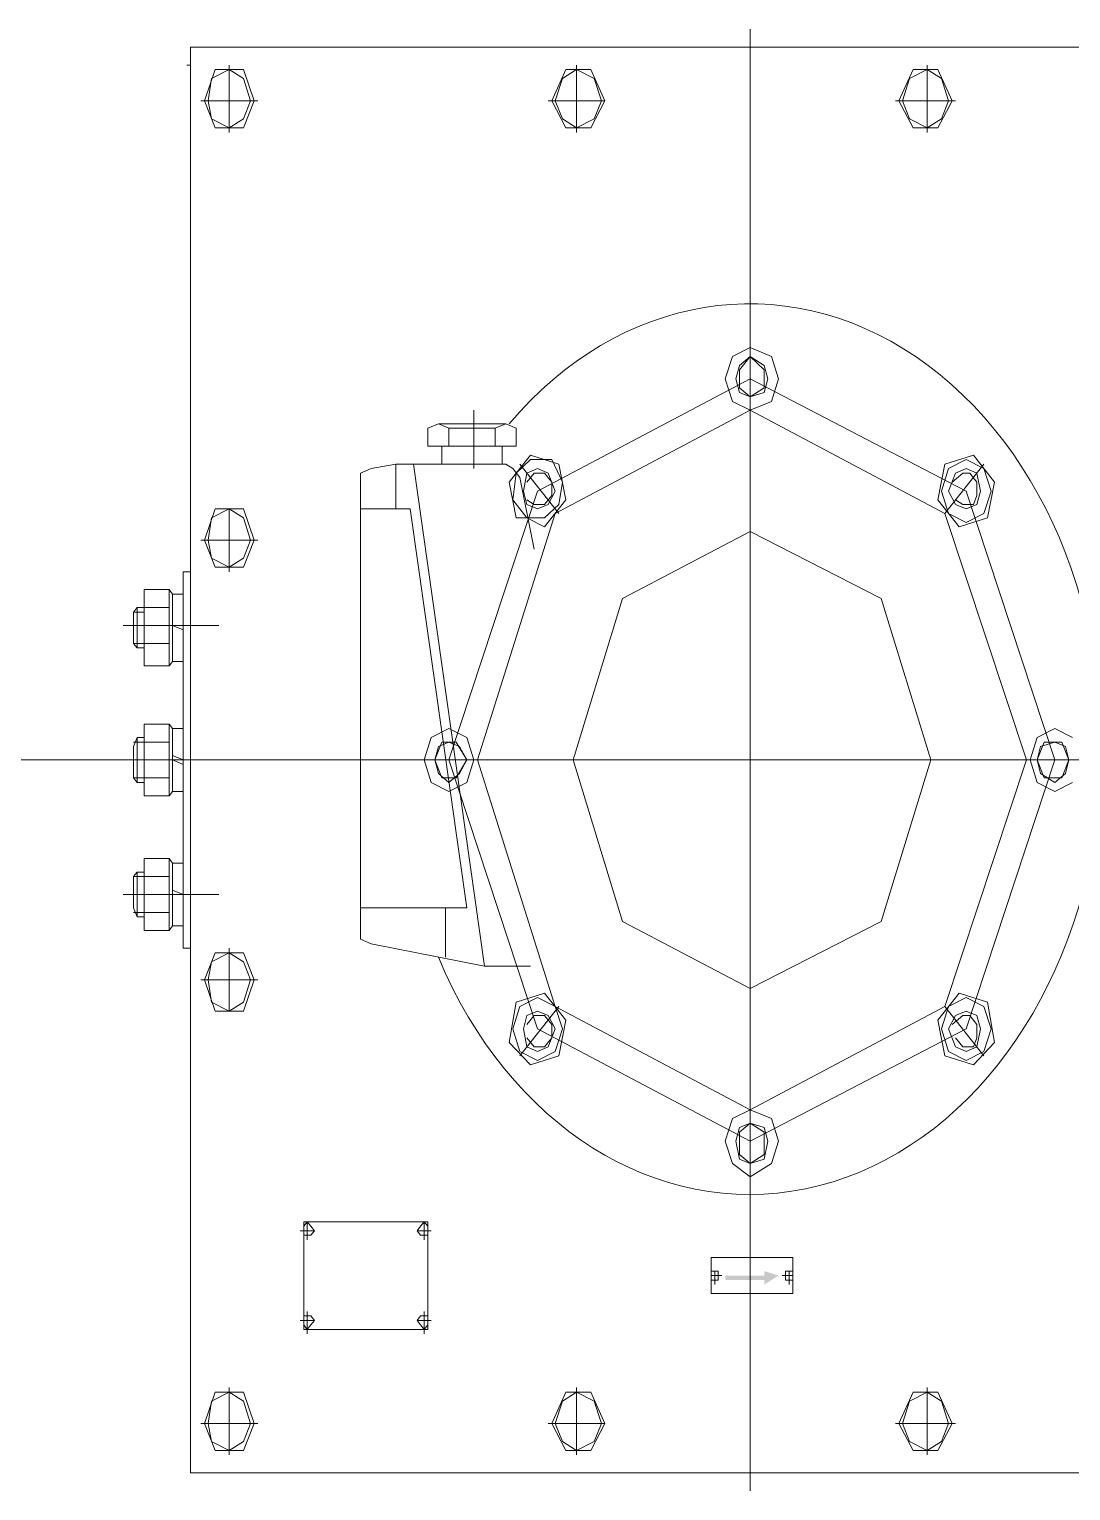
# Model space of a CAD drawing. Header units: inches. Extents: x 2435 to 7572, y 377 to 2555.
# Drawn here: x 3309 to 3554.6, y 2210.4 to 2554.8 of the extents above; entities that cross this region are included whole.
import ezdxf

# ---------------------------------------------------------------- set-up
doc = ezdxf.new("R2010")
doc.units = ezdxf.units.IN
doc.header["$MEASUREMENT"] = 0

msp = doc.modelspace()

# ---------------------------------------------------------------- hatches: boundary and pattern name
at = {"transparency": 33554559}
msp.add_hatch(color=256, dxfattribs=at).paths.add_polyline_path([(3482.31, 2262.13), (3485.65, 2261.07), (3482.31, 2258.96), (3482.31, 2260.02), (3473.12, 2260.02), (3473.12, 2261.07), (3482.31, 2261.07)])

# ---------------------------------------------------------------- linework, layer by layer
at = {"lineweight": 5}
for p, q in [((3478.97, 2554.85), (3478.97, 2210.35)), ((3346.96, 2214.58), (3346.96, 2550.62)), ((3346.96, 2550.62), (3788.1, 2550.62)), ((3346.13, 2546.39), (3346.96, 2546.39)), ((3356.15, 2530.54), (3356.15, 2546.39)), ((3438.03, 2530.54), (3438.03, 2546.39)), ((3520.75, 2530.54), (3520.75, 2546.39)), ((3350.3, 2537.94), (3352.81, 2545.34)), ((3351.14, 2537.94), (3351.98, 2543.22)), ((3351.98, 2543.22), (3356.15, 2545.34)), ((3352.81, 2545.34), (3359.5, 2545.34)), ((3356.15, 2545.34), (3359.5, 2543.22)), ((3359.5, 2545.34), (3362, 2537.94)), ((3359.5, 2543.22), (3361.17, 2537.94)), ((3432.18, 2537.94), (3435.53, 2545.34)), ((3433.02, 2537.94), (3434.69, 2543.22)), ((3434.69, 2543.22), (3438.03, 2545.34)), ((3435.53, 2545.34), (3441.37, 2545.34)), ((3438.03, 2545.34), (3442.21, 2543.22)), ((3441.37, 2545.34), (3444.72, 2537.94)), ((3442.21, 2543.22), (3443.88, 2537.94)), ((3514.06, 2537.94), (3517.4, 2545.34)), ((3514.9, 2537.94), (3516.57, 2543.22)), ((3516.57, 2543.22), (3520.75, 2545.34)), ((3517.4, 2545.34), (3523.25, 2545.34)), ((3520.75, 2545.34), (3524.09, 2543.22)), ((3523.25, 2545.34), (3526.59, 2537.94)), ((3524.09, 2543.22), (3525.76, 2537.94)), ((3349.47, 2537.94), (3362.84, 2537.94)), ((3352.81, 2531.6), (3350.3, 2537.94)), ((3351.98, 2533.71), (3351.14, 2537.94)), ((3361.17, 2537.94), (3359.5, 2533.71)), ((3362, 2537.94), (3359.5, 2531.6)), ((3431.35, 2537.94), (3444.72, 2537.94)), ((3435.53, 2531.6), (3432.18, 2537.94)), ((3434.69, 2533.71), (3433.02, 2537.94)), ((3444.72, 2537.94), (3441.37, 2531.6)), ((3443.88, 2537.94), (3442.21, 2533.71)), ((3513.23, 2537.94), (3527.43, 2537.94)), ((3517.4, 2531.6), (3514.06, 2537.94)), ((3516.57, 2533.71), (3514.9, 2537.94)), ((3526.59, 2537.94), (3523.25, 2531.6)), ((3525.76, 2537.94), (3524.09, 2533.71)), ((3356.15, 2531.6), (3351.98, 2533.71)), ((3359.5, 2533.71), (3356.15, 2531.6)), ((3438.03, 2531.6), (3434.69, 2533.71)), ((3442.21, 2533.71), (3438.03, 2531.6)), ((3520.75, 2531.6), (3516.57, 2533.71)), ((3524.09, 2533.71), (3520.75, 2531.6)), ((3359.5, 2531.6), (3352.81, 2531.6)), ((3441.37, 2531.6), (3435.53, 2531.6)), ((3523.25, 2531.6), (3517.4, 2531.6)), ((3473.12, 2472.42), (3474.79, 2477.71)), ((3474.79, 2477.71), (3478.97, 2479.82)), ((3476.46, 2474.54), (3478.97, 2477.71)), ((3476.46, 2475.59), (3478.97, 2477.71)), ((3478.97, 2479.82), (3483.98, 2477.71)), ((3478.97, 2477.71), (3482.31, 2474.54)), ((3478.97, 2477.71), (3482.31, 2475.59)), ((3483.98, 2477.71), (3485.65, 2472.42)), ((3475.63, 2472.42), (3476.46, 2475.59)), ((3476.46, 2470.31), (3476.46, 2474.54)), ((3482.31, 2475.59), (3483.15, 2472.42)), ((3482.31, 2474.54), (3482.31, 2470.31)), ((3428.84, 2446), (3478.97, 2472.42)), ((3474.79, 2467.14), (3473.12, 2472.42)), ((3476.46, 2469.25), (3475.63, 2472.42)), ((3478.97, 2468.2), (3476.46, 2470.31)), ((3478.97, 2472.42), (3529.94, 2446)), ((3482.31, 2470.31), (3478.97, 2468.2)), ((3483.15, 2472.42), (3482.31, 2469.25)), ((3485.65, 2472.42), (3483.98, 2467.14)), ((3478.97, 2465.03), (3474.79, 2467.14)), ((3478.97, 2468.2), (3476.46, 2469.25)), ((3482.31, 2469.25), (3478.97, 2468.2)), ((3483.98, 2467.14), (3478.97, 2465.03)), ((3413.8, 2465.03), (3413.8, 2451.29)), ((3433.02, 2440.72), (3478.97, 2465.03)), ((3478.97, 2465.03), (3524.92, 2440.72)), ((3402.94, 2460.8), (3405.45, 2461.86)), ((3402.94, 2456.57), (3402.94, 2460.8)), ((3421.32, 2461.86), (3405.45, 2461.86)), ((3405.45, 2461.86), (3407.95, 2460.8)), ((3407.95, 2456.57), (3407.95, 2460.8)), ((3407.95, 2460.8), (3418.82, 2460.8)), ((3418.82, 2460.8), (3421.32, 2461.86)), ((3418.82, 2460.8), (3418.82, 2456.57)), ((3421.32, 2461.86), (3423.83, 2460.8)), ((3423.83, 2460.8), (3423.83, 2456.57)), ((3423.83, 2456.57), (3402.94, 2456.57)), ((3406.28, 2456.57), (3406.28, 2452.34)), ((3420.49, 2452.34), (3420.49, 2456.57)), ((3423.83, 2450.23), (3427.17, 2454.46)), ((3427.17, 2453.4), (3423.83, 2450.23)), ((3427.17, 2454.46), (3433.85, 2452.34)), ((3432.18, 2453.4), (3427.17, 2453.4)), ((3434.69, 2448.12), (3432.18, 2453.4)), ((3524.92, 2452.34), (3531.61, 2454.46)), ((3525.76, 2451.29), (3529.94, 2453.4)), ((3529.94, 2453.4), (3534.11, 2451.29)), ((3531.61, 2454.46), (3536.62, 2448.12)), ((3389.57, 2451.29), (3387.07, 2450.23)), ((3387.07, 2450.23), (3387.07, 2448.12)), ((3395.42, 2452.34), (3389.57, 2451.29)), ((3421.32, 2452.34), (3395.42, 2452.34)), ((3395.42, 2441.78), (3395.42, 2452.34)), ((3416.31, 2333.99), (3399.6, 2452.34)), ((3422.99, 2451.29), (3421.32, 2452.34)), ((3422.16, 2448.12), (3423.83, 2450.23)), ((3424.66, 2449.17), (3422.99, 2451.29)), ((3423.83, 2450.23), (3422.99, 2443.89)), ((3424.66, 2452.34), (3433.85, 2440.72)), ((3425.5, 2446), (3426.33, 2450.23)), ((3426.33, 2450.23), (3428.84, 2451.29)), ((3426.33, 2448.12), (3428.01, 2450.23)), ((3428.01, 2450.23), (3430.51, 2450.23)), ((3428.84, 2451.29), (3431.35, 2450.23)), ((3430.51, 2450.23), (3432.18, 2448.12)), ((3431.35, 2450.23), (3433.02, 2446)), ((3433.85, 2452.34), (3435.53, 2443.89)), ((3523.25, 2443.89), (3524.92, 2452.34)), ((3524.09, 2446), (3525.76, 2451.29)), ((3534.11, 2452.34), (3524.92, 2440.72)), ((3525.76, 2446), (3527.43, 2450.23)), ((3526.59, 2448.12), (3529.1, 2450.23)), ((3527.43, 2450.23), (3529.94, 2451.29)), ((3529.1, 2450.23), (3530.77, 2450.23)), ((3529.94, 2451.29), (3532.44, 2450.23)), ((3530.77, 2450.23), (3532.44, 2448.12)), ((3532.44, 2450.23), (3533.28, 2446)), ((3534.11, 2451.29), (3535.78, 2446)), ((3387.07, 2448.12), (3387.07, 2342.44)), ((3407.95, 2382.6), (3428.84, 2446)), ((3423.83, 2439.66), (3422.16, 2448.12)), ((3428.01, 2432.27), (3424.66, 2449.17)), ((3426.33, 2442.83), (3425.5, 2446)), ((3433.02, 2446), (3431.35, 2442.83)), ((3432.18, 2448.12), (3432.18, 2444.95)), ((3433.85, 2442.83), (3434.69, 2448.12)), ((3525.76, 2440.72), (3524.09, 2446)), ((3527.43, 2442.83), (3525.76, 2446)), ((3529.94, 2446), (3550.82, 2382.6)), ((3532.44, 2448.12), (3532.44, 2444.95)), ((3533.28, 2446), (3532.44, 2442.83)), ((3535.78, 2446), (3534.11, 2440.72)), ((3536.62, 2448.12), (3534.95, 2439.66)), ((3422.99, 2443.89), (3426.33, 2439.66)), ((3428.01, 2442.83), (3426.33, 2443.89)), ((3428.84, 2441.78), (3426.33, 2442.83)), ((3430.51, 2442.83), (3428.01, 2442.83)), ((3431.35, 2442.83), (3428.84, 2441.78)), ((3432.18, 2444.95), (3430.51, 2442.83)), ((3435.53, 2443.89), (3430.51, 2437.55)), ((3430.51, 2439.66), (3433.85, 2442.83)), ((3528.26, 2437.55), (3523.25, 2443.89)), ((3529.1, 2442.83), (3527.43, 2443.89)), ((3529.94, 2441.78), (3527.43, 2442.83)), ((3531.61, 2442.83), (3529.1, 2442.83)), ((3532.44, 2442.83), (3529.94, 2441.78)), ((3532.44, 2444.95), (3531.61, 2442.83)), ((3350.3, 2434.38), (3352.81, 2441.78)), ((3351.14, 2434.38), (3351.98, 2439.66)), ((3351.98, 2439.66), (3356.15, 2441.78)), ((3352.81, 2441.78), (3359.5, 2441.78)), ((3356.15, 2441.78), (3359.5, 2439.66)), ((3356.15, 2426.98), (3356.15, 2441.78)), ((3359.5, 2441.78), (3362, 2434.38)), ((3359.5, 2439.66), (3361.17, 2434.38)), ((3387.07, 2441.78), (3398.76, 2441.78)), ((3398.76, 2441.78), (3412.13, 2347.73)), ((3414.64, 2382.6), (3433.02, 2440.72)), ((3426.33, 2439.66), (3423.83, 2439.66)), ((3426.33, 2439.66), (3430.51, 2439.66)), ((3430.51, 2437.55), (3426.33, 2439.66)), ((3524.92, 2440.72), (3544.14, 2382.6)), ((3529.94, 2438.61), (3525.76, 2440.72)), ((3534.95, 2439.66), (3528.26, 2437.55)), ((3534.11, 2440.72), (3529.94, 2438.61)), ((3448.89, 2420.64), (3478.97, 2436.49)), ((3478.97, 2436.49), (3509.88, 2420.64)), ((3349.47, 2434.38), (3362.84, 2434.38)), ((3352.81, 2428.04), (3350.3, 2434.38)), ((3351.98, 2430.15), (3351.14, 2434.38)), ((3362, 2434.38), (3359.5, 2428.04)), ((3361.17, 2434.38), (3359.5, 2430.15)), ((3356.15, 2428.04), (3351.98, 2430.15)), ((3359.5, 2430.15), (3356.15, 2428.04)), ((3345.29, 2338.22), (3345.29, 2426.98)), ((3345.29, 2426.98), (3346.96, 2426.98)), ((3359.5, 2428.04), (3352.81, 2428.04)), ((3336.1, 2418.53), (3336.1, 2422.76)), ((3341.95, 2422.76), (3336.1, 2422.76)), ((3336.1, 2422.76), (3336.1, 2404.79)), ((3341.95, 2422.76), (3341.95, 2404.79)), ((3342.79, 2421.7), (3341.95, 2422.76)), ((3334.43, 2418.53), (3333.59, 2417.47)), ((3336.1, 2418.53), (3334.43, 2418.53)), ((3334.43, 2418.53), (3334.43, 2409.02)), ((3336.1, 2410.07), (3336.1, 2418.53)), ((3341.95, 2418.53), (3336.1, 2418.53)), ((3342.79, 2405.85), (3342.79, 2421.7)), ((3342.79, 2405.85), (3342.79, 2421.7)), ((3342.79, 2421.7), (3345.29, 2421.7)), ((3345.29, 2421.7), (3345.29, 2405.85)), ((3437.2, 2382.6), (3448.89, 2420.64)), ((3509.88, 2420.64), (3521.58, 2382.6)), ((3333.59, 2417.47), (3333.59, 2410.07)), ((3336.1, 2417.47), (3333.59, 2417.47)), ((3331.09, 2414.3), (3353.65, 2414.3)), ((3345.29, 2414.3), (3342.79, 2414.3)), ((3342.79, 2414.3), (3345.29, 2413.25)), ((3336.1, 2410.07), (3333.59, 2410.07)), ((3333.59, 2410.07), (3334.43, 2409.02)), ((3334.43, 2409.02), (3336.1, 2409.02)), ((3336.1, 2404.79), (3336.1, 2410.07)), ((3341.95, 2410.07), (3336.1, 2410.07)), ((3336.1, 2404.79), (3341.95, 2404.79)), ((3341.95, 2404.79), (3342.79, 2405.85)), ((3345.29, 2405.85), (3342.79, 2405.85)), ((3341.95, 2391.05), (3336.1, 2391.05)), ((3336.1, 2391.05), (3336.1, 2374.15)), ((3336.1, 2386.83), (3336.1, 2391.05)), ((3342.79, 2390), (3341.95, 2391.05)), ((3341.95, 2391.05), (3341.95, 2374.15)), ((3334.43, 2387.88), (3333.59, 2385.77)), ((3334.43, 2387.88), (3334.43, 2377.32)), ((3336.1, 2387.88), (3334.43, 2387.88)), ((3342.79, 2375.2), (3342.79, 2390)), ((3342.79, 2390), (3345.29, 2390)), ((3342.79, 2375.2), (3342.79, 2390)), ((3345.29, 2390), (3345.29, 2375.2)), ((3402.11, 2382.6), (3403.78, 2387.88)), ((3403.78, 2387.88), (3407.95, 2390)), ((3407.95, 2390), (3412.13, 2387.88)), ((3412.13, 2387.88), (3413.8, 2382.6)), ((3544.97, 2382.6), (3546.65, 2387.88)), ((3546.65, 2387.88), (3550.82, 2390)), ((3550.82, 2390), (3555, 2387.88)), ((3336.1, 2386.83), (3333.59, 2386.83)), ((3333.59, 2385.77), (3333.59, 2378.37)), ((3336.1, 2378.37), (3336.1, 2386.83)), ((3336.1, 2386.83), (3341.95, 2386.83)), ((3404.61, 2382.6), (3406.28, 2386.83)), ((3404.61, 2382.6), (3405.45, 2385.77)), ((3405.45, 2385.77), (3407.95, 2386.83)), ((3406.28, 2386.83), (3409.62, 2386.83)), ((3407.95, 2386.83), (3410.46, 2385.77)), ((3409.62, 2386.83), (3412.13, 2382.6)), ((3410.46, 2385.77), (3412.13, 2382.6)), ((3546.65, 2382.6), (3548.32, 2386.83)), ((3546.65, 2382.6), (3547.48, 2385.77)), ((3547.48, 2385.77), (3550.82, 2386.83)), ((3548.32, 2386.83), (3552.49, 2386.83)), ((3550.82, 2386.83), (3553.33, 2385.77)), ((3552.49, 2386.83), (3554.16, 2382.6)), ((3553.33, 2385.77), (3554.16, 2382.6)), ((3333.59, 2382.6), (3250.05, 2382.6)), ((3331.09, 2382.6), (3353.65, 2382.6)), ((3345.29, 2382.6), (3342.79, 2383.66)), ((3342.79, 2382.6), (3345.29, 2381.54)), ((3791.44, 2382.6), (3343.62, 2382.6)), ((3403.78, 2377.32), (3402.11, 2382.6)), ((3406.28, 2378.37), (3404.61, 2382.6)), ((3405.45, 2379.43), (3404.61, 2382.6)), ((3428.84, 2319.2), (3407.95, 2382.6)), ((3412.13, 2382.6), (3409.62, 2378.37)), ((3412.13, 2382.6), (3410.46, 2379.43)), ((3413.8, 2382.6), (3412.13, 2377.32)), ((3433.02, 2324.48), (3414.64, 2382.6)), ((3448.89, 2344.56), (3437.2, 2382.6)), ((3521.58, 2382.6), (3509.88, 2344.56)), ((3544.14, 2382.6), (3524.92, 2324.48)), ((3550.82, 2382.6), (3529.94, 2319.2)), ((3546.65, 2377.32), (3544.97, 2382.6)), ((3547.48, 2379.43), (3546.65, 2382.6)), ((3548.32, 2378.37), (3546.65, 2382.6)), ((3554.16, 2382.6), (3552.49, 2378.37)), ((3554.16, 2382.6), (3553.33, 2379.43)), ((3336.1, 2378.37), (3333.59, 2378.37)), ((3333.59, 2378.37), (3334.43, 2377.32)), ((3334.43, 2377.32), (3336.1, 2377.32)), ((3341.95, 2378.37), (3336.1, 2378.37)), ((3336.1, 2374.15), (3336.1, 2378.37)), ((3407.95, 2375.2), (3403.78, 2377.32)), ((3407.95, 2377.32), (3405.45, 2379.43)), ((3409.62, 2378.37), (3406.28, 2378.37)), ((3410.46, 2379.43), (3407.95, 2377.32)), ((3412.13, 2377.32), (3407.95, 2375.2)), ((3550.82, 2375.2), (3546.65, 2377.32)), ((3550.82, 2377.32), (3547.48, 2379.43)), ((3552.49, 2378.37), (3548.32, 2378.37)), ((3553.33, 2379.43), (3550.82, 2377.32)), ((3555, 2377.32), (3550.82, 2375.2)), ((3336.1, 2374.15), (3341.95, 2374.15)), ((3341.95, 2374.15), (3342.79, 2375.2)), ((3345.29, 2375.2), (3342.79, 2375.2)), ((3336.1, 2355.12), (3336.1, 2359.35)), ((3341.95, 2359.35), (3336.1, 2359.35)), ((3336.1, 2359.35), (3336.1, 2342.44)), ((3342.79, 2358.29), (3341.95, 2359.35)), ((3341.95, 2359.35), (3341.95, 2342.44)), ((3342.79, 2343.5), (3342.79, 2358.29)), ((3342.79, 2343.5), (3342.79, 2358.29)), ((3342.79, 2358.29), (3345.29, 2358.29)), ((3345.29, 2358.29), (3345.29, 2343.5)), ((3334.43, 2356.18), (3333.59, 2355.12)), ((3336.1, 2355.12), (3333.59, 2355.12)), ((3333.59, 2355.12), (3333.59, 2347.73)), ((3334.43, 2356.18), (3334.43, 2345.61)), ((3336.1, 2356.18), (3334.43, 2356.18)), ((3341.95, 2355.12), (3336.1, 2355.12)), ((3336.1, 2346.67), (3336.1, 2355.12)), ((3331.09, 2350.9), (3353.65, 2350.9)), ((3345.29, 2350.9), (3342.79, 2351.95)), ((3342.79, 2350.9), (3345.29, 2350.9)), ((3333.59, 2347.73), (3334.43, 2345.61)), ((3336.1, 2346.67), (3333.59, 2346.67)), ((3341.95, 2346.67), (3336.1, 2346.67)), ((3336.1, 2342.44), (3336.1, 2346.67)), ((3412.13, 2347.73), (3387.07, 2347.73)), ((3407.12, 2347.73), (3407.12, 2336.1)), ((3334.43, 2345.61), (3336.1, 2345.61)), ((3341.95, 2342.44), (3342.79, 2343.5)), ((3345.29, 2343.5), (3342.79, 2343.5)), ((3478.97, 2328.71), (3448.89, 2344.56)), ((3509.88, 2344.56), (3478.97, 2328.71)), ((3336.1, 2342.44), (3341.95, 2342.44)), ((3387.07, 2342.44), (3387.07, 2340.33)), ((3387.07, 2340.33), (3389.57, 2339.27)), ((3389.57, 2339.27), (3416.31, 2333.99)), ((3346.96, 2338.22), (3345.29, 2338.22)), ((3352.81, 2337.16), (3350.3, 2330.82)), ((3351.98, 2335.05), (3356.15, 2337.16)), ((3359.5, 2337.16), (3352.81, 2337.16)), ((3356.15, 2338.22), (3356.15, 2323.42)), ((3356.15, 2337.16), (3359.5, 2335.05)), ((3362, 2330.82), (3359.5, 2337.16)), ((3351.14, 2330.82), (3351.98, 2335.05)), ((3359.5, 2335.05), (3361.17, 2330.82)), ((3416.31, 2333.99), (3427.17, 2333.99)), ((3349.47, 2330.82), (3362.84, 2330.82)), ((3350.3, 2330.82), (3352.81, 2323.42)), ((3351.98, 2325.54), (3351.14, 2330.82)), ((3361.17, 2330.82), (3359.5, 2325.54)), ((3359.5, 2323.42), (3362, 2330.82)), ((3356.15, 2323.42), (3351.98, 2325.54)), ((3359.5, 2325.54), (3356.15, 2323.42)), ((3422.16, 2316.02), (3423.83, 2325.54)), ((3423.83, 2325.54), (3430.51, 2327.65)), ((3424.66, 2324.48), (3428.84, 2326.59)), ((3428.84, 2326.59), (3433.02, 2324.48)), ((3430.51, 2327.65), (3435.53, 2321.31)), ((3523.25, 2321.31), (3528.26, 2327.65)), ((3525.76, 2324.48), (3529.94, 2326.59)), ((3528.26, 2327.65), (3534.95, 2325.54)), ((3529.94, 2326.59), (3534.11, 2324.48)), ((3534.95, 2325.54), (3536.62, 2316.02)), ((3352.81, 2323.42), (3359.5, 2323.42)), ((3422.99, 2319.2), (3424.66, 2324.48)), ((3424.66, 2312.85), (3433.85, 2324.48)), ((3425.5, 2319.2), (3426.33, 2322.37)), ((3426.33, 2322.37), (3428.84, 2323.42)), ((3426.33, 2320.25), (3428.01, 2322.37)), ((3428.01, 2322.37), (3430.51, 2322.37)), ((3428.84, 2323.42), (3431.35, 2322.37)), ((3430.51, 2322.37), (3432.18, 2320.25)), ((3431.35, 2322.37), (3433.02, 2319.2)), ((3478.97, 2300.17), (3433.02, 2324.48)), ((3433.02, 2324.48), (3434.69, 2319.2)), ((3524.92, 2324.48), (3478.97, 2300.17)), ((3524.09, 2319.2), (3525.76, 2324.48)), ((3534.11, 2312.85), (3524.92, 2324.48)), ((3525.76, 2319.2), (3527.43, 2322.37)), ((3526.59, 2320.25), (3529.1, 2322.37)), ((3527.43, 2322.37), (3529.94, 2323.42)), ((3529.1, 2322.37), (3530.77, 2322.37)), ((3529.94, 2323.42), (3532.44, 2322.37)), ((3530.77, 2322.37), (3532.44, 2320.25)), ((3532.44, 2322.37), (3533.28, 2319.2)), ((3534.11, 2324.48), (3535.78, 2319.2)), ((3424.66, 2313.91), (3422.99, 2319.2)), ((3426.33, 2314.97), (3425.5, 2319.2)), ((3478.97, 2292.78), (3428.84, 2319.2)), ((3433.02, 2319.2), (3431.35, 2314.97)), ((3432.18, 2320.25), (3432.18, 2317.08)), ((3434.69, 2319.2), (3433.02, 2313.91)), ((3435.53, 2321.31), (3433.85, 2312.85)), ((3529.94, 2319.2), (3478.97, 2292.78)), ((3524.92, 2312.85), (3523.25, 2321.31)), ((3525.76, 2313.91), (3524.09, 2319.2)), ((3527.43, 2314.97), (3525.76, 2319.2)), ((3532.44, 2320.25), (3532.44, 2317.08)), ((3533.28, 2319.2), (3532.44, 2314.97)), ((3535.78, 2319.2), (3534.11, 2313.91)), ((3427.17, 2310.74), (3422.16, 2316.02)), ((3428.01, 2314.97), (3426.33, 2317.08)), ((3432.18, 2317.08), (3430.51, 2314.97)), ((3529.1, 2314.97), (3527.43, 2317.08)), ((3532.44, 2317.08), (3531.61, 2314.97)), ((3536.62, 2316.02), (3531.61, 2310.74)), ((3428.84, 2311.8), (3424.66, 2313.91)), ((3428.84, 2313.91), (3426.33, 2314.97)), ((3433.85, 2312.85), (3427.17, 2310.74)), ((3430.51, 2314.97), (3428.01, 2314.97)), ((3431.35, 2314.97), (3428.84, 2313.91)), ((3433.02, 2313.91), (3428.84, 2311.8)), ((3531.61, 2310.74), (3524.92, 2312.85)), ((3529.94, 2311.8), (3525.76, 2313.91)), ((3529.94, 2313.91), (3527.43, 2314.97)), ((3531.61, 2314.97), (3529.1, 2314.97)), ((3532.44, 2314.97), (3529.94, 2313.91)), ((3534.11, 2313.91), (3529.94, 2311.8)), ((3473.12, 2292.78), (3474.79, 2298.06)), ((3474.79, 2298.06), (3478.97, 2300.17)), ((3478.97, 2300.17), (3483.98, 2298.06)), ((3483.98, 2298.06), (3485.65, 2292.78)), ((3475.63, 2292.78), (3476.46, 2295.95)), ((3476.46, 2294.89), (3478.97, 2297)), ((3476.46, 2295.95), (3478.97, 2297)), ((3476.46, 2289.61), (3476.46, 2294.89)), ((3478.97, 2297), (3482.31, 2294.89)), ((3478.97, 2297), (3482.31, 2295.95)), ((3482.31, 2295.95), (3483.15, 2292.78)), ((3482.31, 2294.89), (3482.31, 2289.61)), ((3474.79, 2287.49), (3473.12, 2292.78)), ((3476.46, 2288.55), (3475.63, 2292.78)), ((3483.15, 2292.78), (3482.31, 2288.55)), ((3485.65, 2292.78), (3483.98, 2287.49)), ((3478.97, 2284.32), (3474.79, 2287.49)), ((3478.97, 2287.49), (3476.46, 2289.61)), ((3478.97, 2287.49), (3476.46, 2288.55)), ((3482.31, 2289.61), (3478.97, 2287.49)), ((3482.31, 2288.55), (3478.97, 2287.49)), ((3483.98, 2287.49), (3478.97, 2284.32)), ((3373.7, 2272.7), (3374.53, 2273.76)), ((3373.7, 2248.39), (3373.7, 2273.76)), ((3373.7, 2273.76), (3402.94, 2273.76)), ((3374.53, 2273.76), (3375.37, 2272.7)), ((3374.53, 2269.53), (3374.53, 2273.76)), ((3401.27, 2272.7), (3402.11, 2273.76)), ((3402.11, 2273.76), (3402.94, 2272.7)), ((3402.11, 2269.53), (3402.11, 2273.76)), ((3402.94, 2273.76), (3402.94, 2248.39)), ((3372.86, 2271.64), (3376.21, 2271.64)), ((3373.7, 2270.59), (3373.7, 2272.7)), ((3374.53, 2270.59), (3373.7, 2270.59)), ((3375.37, 2270.59), (3374.53, 2270.59)), ((3375.37, 2272.7), (3376.21, 2271.64)), ((3376.21, 2271.64), (3375.37, 2270.59)), ((3400.43, 2271.64), (3401.27, 2272.7)), ((3401.27, 2270.59), (3400.43, 2271.64)), ((3400.43, 2271.64), (3403.78, 2271.64)), ((3402.11, 2270.59), (3401.27, 2270.59)), ((3402.94, 2270.59), (3402.11, 2270.59)), ((3402.94, 2272.7), (3402.94, 2270.59)), ((3469.78, 2256.85), (3469.78, 2265.3)), ((3469.78, 2265.3), (3489, 2265.3)), ((3489, 2265.3), (3489, 2256.85)), ((3469.78, 2260.02), (3469.78, 2262.13)), ((3469.78, 2262.13), (3471.45, 2262.13)), ((3472.29, 2261.07), (3469.78, 2261.07)), ((3470.62, 2260.02), (3469.78, 2260.02)), ((3470.62, 2258.96), (3470.62, 2262.13)), ((3471.45, 2260.02), (3470.62, 2260.02)), ((3471.45, 2262.13), (3471.45, 2260.02)), ((3489, 2261.07), (3486.49, 2261.07)), ((3487.33, 2260.02), (3487.33, 2262.13)), ((3487.33, 2262.13), (3489, 2262.13)), ((3488.16, 2260.02), (3487.33, 2260.02)), ((3488.16, 2258.96), (3488.16, 2262.13)), ((3489, 2260.02), (3488.16, 2260.02)), ((3489, 2262.13), (3489, 2260.02)), ((3489, 2256.85), (3469.78, 2256.85)), ((3372.86, 2250.51), (3376.21, 2250.51)), ((3373.7, 2249.45), (3373.7, 2251.56)), ((3373.7, 2251.56), (3375.37, 2251.56)), ((3374.53, 2247.34), (3374.53, 2252.62)), ((3375.37, 2251.56), (3376.21, 2250.51)), ((3376.21, 2250.51), (3375.37, 2249.45)), ((3400.43, 2250.51), (3401.27, 2251.56)), ((3401.27, 2249.45), (3400.43, 2250.51)), ((3400.43, 2250.51), (3403.78, 2250.51)), ((3401.27, 2251.56), (3402.94, 2251.56)), ((3402.11, 2247.34), (3402.11, 2252.62)), ((3402.94, 2251.56), (3402.94, 2249.45)), ((3374.53, 2248.39), (3373.7, 2249.45)), ((3402.94, 2248.39), (3373.7, 2248.39)), ((3375.37, 2249.45), (3374.53, 2248.39)), ((3402.11, 2248.39), (3401.27, 2249.45)), ((3402.94, 2249.45), (3402.11, 2248.39)), ((3352.81, 2233.6), (3350.3, 2226.2)), ((3351.98, 2231.49), (3356.15, 2233.6)), ((3359.5, 2233.6), (3352.81, 2233.6)), ((3356.15, 2234.66), (3356.15, 2218.8)), ((3356.15, 2233.6), (3359.5, 2231.49)), ((3362, 2226.2), (3359.5, 2233.6)), ((3435.53, 2233.6), (3432.18, 2226.2)), ((3434.69, 2231.49), (3438.03, 2233.6)), ((3441.37, 2233.6), (3435.53, 2233.6)), ((3438.03, 2234.66), (3438.03, 2218.8)), ((3438.03, 2233.6), (3442.21, 2231.49)), ((3444.72, 2226.2), (3441.37, 2233.6)), ((3517.4, 2233.6), (3514.06, 2226.2)), ((3516.57, 2231.49), (3520.75, 2233.6)), ((3523.25, 2233.6), (3517.4, 2233.6)), ((3520.75, 2234.66), (3520.75, 2218.8)), ((3520.75, 2233.6), (3524.09, 2231.49)), ((3526.59, 2226.2), (3523.25, 2233.6)), ((3351.14, 2226.2), (3351.98, 2231.49)), ((3359.5, 2231.49), (3361.17, 2226.2)), ((3433.02, 2226.2), (3434.69, 2231.49)), ((3442.21, 2231.49), (3443.88, 2226.2)), ((3514.9, 2226.2), (3516.57, 2231.49)), ((3524.09, 2231.49), (3525.76, 2226.2)), ((3349.47, 2226.2), (3362.84, 2226.2)), ((3350.3, 2226.2), (3352.81, 2219.86)), ((3351.98, 2221.97), (3351.14, 2226.2)), ((3359.5, 2219.86), (3362, 2226.2)), ((3361.17, 2226.2), (3359.5, 2221.97)), ((3431.35, 2226.2), (3444.72, 2226.2)), ((3432.18, 2226.2), (3435.53, 2219.86)), ((3434.69, 2221.97), (3433.02, 2226.2)), ((3441.37, 2219.86), (3444.72, 2226.2)), ((3443.88, 2226.2), (3442.21, 2221.97)), ((3513.23, 2226.2), (3527.43, 2226.2)), ((3514.06, 2226.2), (3517.4, 2219.86)), ((3516.57, 2221.97), (3514.9, 2226.2)), ((3523.25, 2219.86), (3526.59, 2226.2)), ((3525.76, 2226.2), (3524.09, 2221.97)), ((3356.15, 2219.86), (3351.98, 2221.97)), ((3352.81, 2219.86), (3359.5, 2219.86)), ((3359.5, 2221.97), (3356.15, 2219.86)), ((3438.03, 2219.86), (3434.69, 2221.97)), ((3435.53, 2219.86), (3441.37, 2219.86)), ((3442.21, 2221.97), (3438.03, 2219.86)), ((3520.75, 2219.86), (3516.57, 2221.97)), ((3517.4, 2219.86), (3523.25, 2219.86)), ((3524.09, 2221.97), (3520.75, 2219.86)), ((3651.92, 2214.58), (3346.96, 2214.58))]:
    msp.add_line(p, q, dxfattribs=at)
at = {"lineweight": 5, "extrusion": (0, 0, -1)}
msp.add_ellipse((3478.82, 2385.16), major_axis=(0, 104.97), ratio=0.790631, start_param=-0.751512, end_param=4.226127, dxfattribs=at)

doc.saveas('drawing.dxf')
